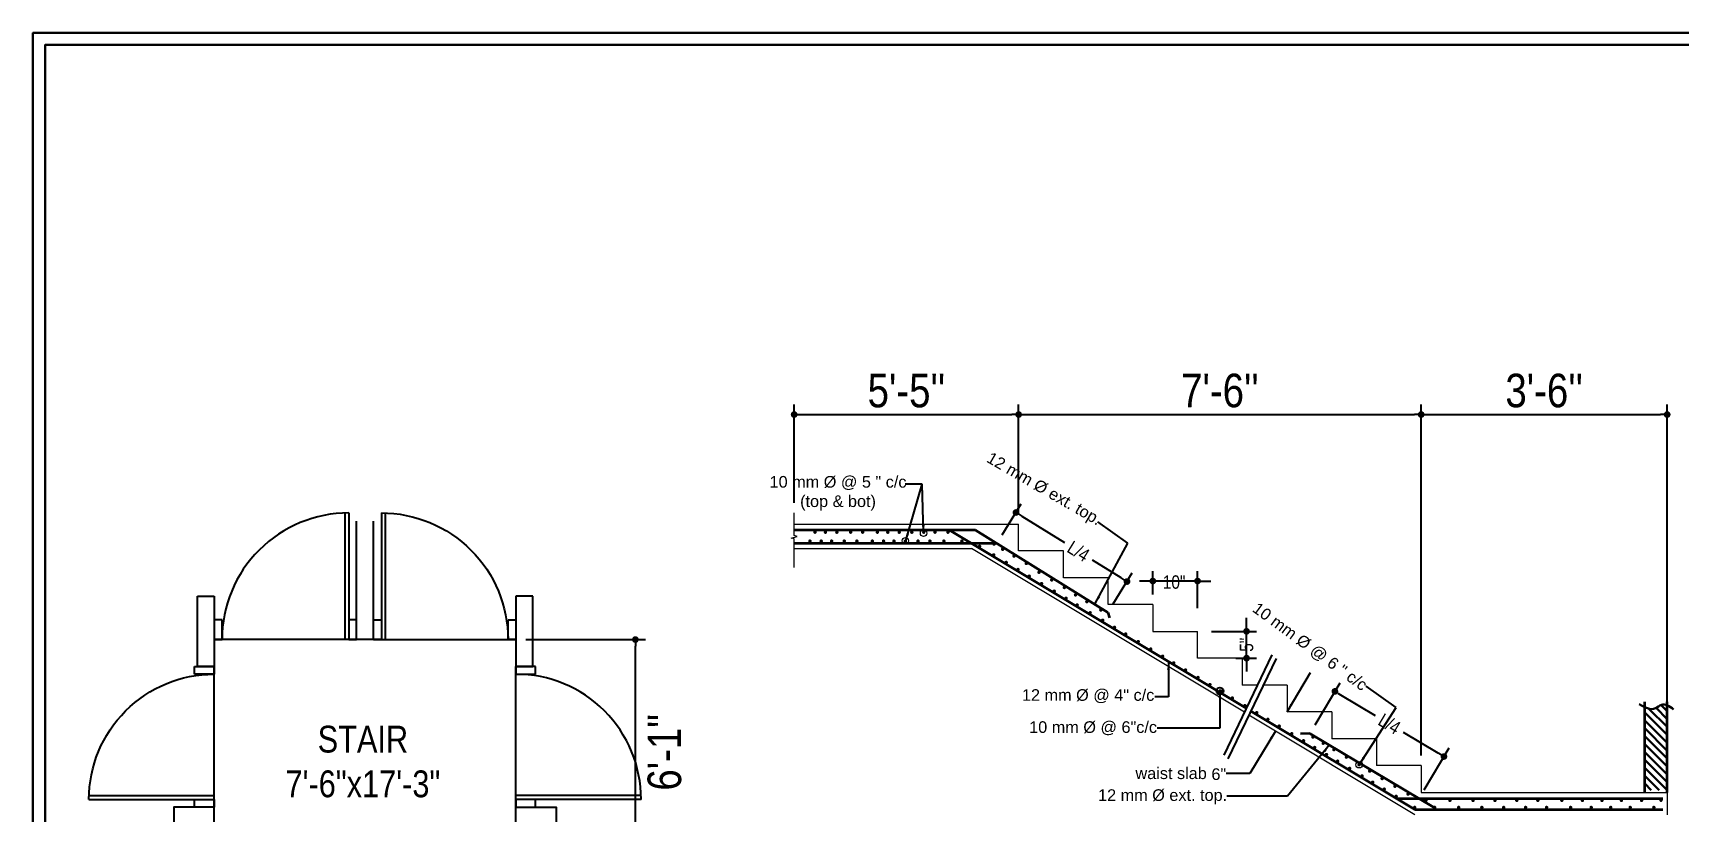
# Model space of a CAD drawing. Header units: inches. Extents: x -159432 to -126829, y -44881 to -40109.
# Drawn here: x -140313.1 to -139822.1, y -42298.1 to -42065.6 of the extents above; entities that cross this region are included whole.
import ezdxf

# ---------------------------------------------------------------- set-up
doc = ezdxf.new("R2010")
doc.units = ezdxf.units.IN
doc.header["$LTSCALE"] = 10
doc.header["$MEASUREMENT"] = 0
doc.header["$PDMODE"] = 34
doc.layers.get('0').update_dxf_attribs({"color": 140, "lineweight": 25})
doc.layers.get('Defpoints').update_dxf_attribs({"lineweight": 25})
for name, color, linetype, lineweight in [('COLUM', 10, 'Continuous', 25), ('DETAILS', 150, 'Continuous', 9), ('DIM', 6, 'Continuous', 25), ('DIMENSION', 6, 'Continuous', 25), ('door', 123, 'Continuous', 25), ('hatch', 141, 'Continuous', 30), ('line', 134, 'Continuous', 30), ('rod', 167, 'Continuous', 30), ('TEXT', 6, 'Continuous', 25), ('wall', 7, 'Continuous', 25), ('walls', 7, 'Continuous', 35)]:
    doc.layers.add(name, color=color, linetype=linetype, lineweight=lineweight)
doc.styles.add('00', font='')
doc.styles.add('arn', font='ARIALN.TTF')
doc.styles.get('00').set_extended_font_data('Futura Lt BT')
doc.dimstyles.new('ARCHITECTURAL', dxfattribs={"dimscale": 0, "dimtxt": 4, "dimasz": 2.5, "dimexe": 4, "dimexo": 4, "dimgap": 2, "dimtad": 1, "dimdec": 0, "dimzin": 3, "dimdsep": 46, "dimlunit": 4, "dimtxsty": 'Standard', "dimcen": -0.25, "dimclrd": 4, "dimclre": 256, "dimclrt": 2, "dimadec": 0, "dimazin": 0, "dimtfac": 1, "dimtdec": 0, "dimtofl": 0, "dimtmove": 2, "dimatfit": 3, "dimfxl": 1, "dimfrac": 2, "dimtolj": 1, "dimtzin": 0, "dimlwd": -1, "dimarcsym": 0})
doc.dimstyles.new('DIM', dxfattribs={"dimtxt": 10, "dimasz": 2, "dimexe": 3, "dimexo": 3, "dimgap": 2, "dimtad": 1, "dimdec": 1, "dimzin": 1, "dimdsep": 46, "dimlunit": 4, "dimtxsty": 'arn', "dimblk": 'DOT', "dimcen": 0.09, "dimclrd": 256, "dimclre": 256, "dimclrt": 256, "dimaunit": 1, "dimadec": 0, "dimazin": 0, "dimtfac": 1, "dimtdec": 1, "dimtix": 1, "dimtmove": 2, "dimatfit": 3, "dimldrblk": 'OPEN30', "dimfxl": 10, "dimtolj": 1, "dimtzin": 0, "dimlwd": -1, "dimlwe": -1, "dimarcsym": 0})

# ---------------------------------------------------------------- blocks, each defined once
blk = doc.blocks.new('D36')
at = {"layer": 'door'}
for p, q in [((27731.72, -1583.1), (27731.72, -1585.1)), ((27736.72, -1583.1), (27731.72, -1583.1)), ((27731.72, -1619.1), (27731.72, -1583.1)), ((27736.72, -1585.1), (27736.72, -1583.1)), ((27731.72, -1585.1), (27736.72, -1585.1)), ((27763.72, -1616.1), (27731.72, -1616.1)), ((27763.72, -1617.1), (27731.72, -1617.1)), ((27736.72, -1617.1), (27731.72, -1617.1)), ((27731.72, -1617.1), (27731.72, -1619.1)), ((27736.72, -1619.1), (27736.72, -1617.1)), ((27731.72, -1619.1), (27736.72, -1619.1))]:
    blk.add_line(p, q, dxfattribs=at)
at = {"layer": 'door', "linetype": 'ByBlock'}
blk.add_ellipse((27731.72, -1617.1), major_axis=(-22.63, -22.63), ratio=1, start_param=2.356194, end_param=3.926991, dxfattribs=at)
blk = doc.blocks.new('_Dot')
at = {"color": 0, "linetype": 'ByBlock', "lineweight": -2}
blk.add_line((-0.5, 0), (-1, 0), dxfattribs=at)
at = {"color": 0, "linetype": 'ByBlock', "const_width": 0.5}
blk.add_lwpolyline([(-0.25, 0, 1), (0.25, 0, 1)], format="xyb", close=True, dxfattribs=at)
blk = doc.blocks.new('*D346')
at = {"layer": 'Defpoints', "color": 0}
for p in [(-140169.01, -42246.6), (-140133.37, -42246.6), (-140169.01, -42319.6)]:
    blk.add_point(p, dxfattribs=at)
at = {"layer": 'DIM'}
for p, q in [((-140166.01, -42246.6), (-140130.37, -42246.6)), ((-140133.37, -42317.6), (-140133.37, -42248.6)), ((-140166.01, -42319.6), (-140130.37, -42319.6))]:
    blk.add_line(p, q, dxfattribs=at)
at = {"layer": 'DIM', "xscale": 2, "yscale": 2, "zscale": 2}
for p, rotation in [((-140133.37, -42246.6), 90), ((-140133.37, -42319.6), 270)]:
    blk.add_blockref('_Dot', p, dxfattribs=dict(at, rotation=rotation))
at = {"layer": 'DIM', "insert": (-140124.66, -42280.24), "char_height": 10, "attachment_point": 5, "rotation": 90, "style": 'arn'}
blk.add_mtext('\\A1;6\'-1"', dxfattribs=at)
blk = doc.blocks.new('_Open30')
at = {"color": 0, "linetype": 'ByBlock', "lineweight": -2}
for p, q in [((-1, 0.27), (0, 0)), ((0, 0), (-1, -0.27)), ((0, 0), (-1, 0))]:
    blk.add_line(p, q, dxfattribs=at)
blk = doc.blocks.new('*D360')
at = {"layer": 'Defpoints', "color": 0}
for p in [(-140019.85, -42208.69), (-140025.58, -42217.91), (-139992.47, -42238.49)]:
    blk.add_point(p, dxfattribs=at)
at = {"layer": 'DIM'}
for p, q in [((-140024, -42215.36), (-140018.27, -42206.14)), ((-140018.15, -42209.75), (-140005.4, -42217.68)), ((-139988.44, -42228.22), (-139997.06, -42222.86)), ((-139990.88, -42235.95), (-139985.15, -42226.73))]:
    blk.add_line(p, q, dxfattribs=at)
at = {"layer": 'DIM', "xscale": 2, "yscale": 2, "zscale": 2}
for p, rotation in [((-140019.85, -42208.69), 148.128561842816), ((-139986.74, -42229.28), 328.128561842816)]:
    blk.add_blockref('_Dot', p, dxfattribs=dict(at, rotation=rotation))
at = {"layer": 'DIM', "insert": (-140001.23, -42220.27), "char_height": 6, "attachment_point": 5, "rotation": 328.1286, "style": 'arn'}
blk.add_mtext('\\A1;{\\H0.6667x;L/4}', dxfattribs=at)
blk = doc.blocks.new('*D361')
at = {"layer": 'Defpoints', "color": 0}
for p in [(-139924.73, -42262.06), (-139932.2, -42274.57), (-139899.67, -42293.99)]:
    blk.add_point(p, dxfattribs=at)
at = {"layer": 'DIM'}
for p, q in [((-139930.66, -42272), (-139923.2, -42259.48)), ((-139923.02, -42263.09), (-139912.68, -42269.25)), ((-139893.92, -42280.45), (-139904.25, -42274.29)), ((-139898.13, -42291.41), (-139890.66, -42278.9))]:
    blk.add_line(p, q, dxfattribs=at)
at = {"layer": 'DIM', "xscale": 2, "yscale": 2, "zscale": 2}
for p, rotation in [((-139924.73, -42262.06), 149.1704614843945), ((-139892.2, -42281.48), 329.1704614843945)]:
    blk.add_blockref('_Dot', p, dxfattribs=dict(at, rotation=rotation))
at = {"layer": 'DIM', "insert": (-139908.47, -42271.77), "char_height": 6, "attachment_point": 5, "rotation": 329.1705, "style": 'arn'}
blk.add_mtext('\\A1;{\\H0.6667x;L/4}', dxfattribs=at)
blk = doc.blocks.new('*D364')
at = {"layer": 'Defpoints', "color": 0}
for p in [(-139964.54, -42244.14), (-139951.08, -42244.14), (-139957.3, -42252.14)]:
    blk.add_point(p, dxfattribs=at)
at = {"layer": 'DIM'}
for p, q in [((-139961.54, -42244.14), (-139948.08, -42244.14)), ((-139951.08, -42242.14), (-139951.08, -42240.14)), ((-139951.08, -42252.14), (-139951.08, -42244.14)), ((-139954.3, -42252.14), (-139948.08, -42252.14)), ((-139951.08, -42254.14), (-139951.08, -42256.14))]:
    blk.add_line(p, q, dxfattribs=at)
at = {"layer": 'DIM', "xscale": 2, "yscale": 2, "zscale": 2}
for p, rotation in [((-139951.08, -42244.14), 270), ((-139951.08, -42252.14), 90)]:
    blk.add_blockref('_Dot', p, dxfattribs=dict(at, rotation=rotation))
at = {"layer": 'DIM', "insert": (-139951.08, -42248.14), "char_height": 6, "attachment_point": 5, "rotation": 90, "style": 'arn'}
blk.add_mtext('\\A1;{\\H0.6667x;5"}', dxfattribs=at)
blk = doc.blocks.new('*D365')
at = {"layer": 'Defpoints', "color": 0}
for p in [(-139979.04, -42229.14), (-139979.04, -42236.14), (-139965.7, -42240.25)]:
    blk.add_point(p, dxfattribs=at)
at = {"layer": 'DIM'}
for p, q in [((-139981.04, -42229.14), (-139983.04, -42229.14)), ((-139979.04, -42233.14), (-139979.04, -42226.14)), ((-139965.7, -42229.14), (-139979.04, -42229.14)), ((-139965.7, -42237.25), (-139965.7, -42226.14)), ((-139963.7, -42229.14), (-139961.7, -42229.14))]:
    blk.add_line(p, q, dxfattribs=at)
at = {"layer": 'DIM', "xscale": 2, "yscale": 2, "zscale": 2}
blk.add_blockref('_Dot', (-139979.04, -42229.14), dxfattribs=at)
at = {"layer": 'DIM', "xscale": 2, "yscale": 2, "zscale": 2, "rotation": 180}
blk.add_blockref('_Dot', (-139965.7, -42229.14), dxfattribs=at)
at = {"layer": 'DIM', "insert": (-139972.68, -42229.46), "char_height": 6, "attachment_point": 5, "style": 'arn'}
blk.add_mtext('\\A1;{\\H0.6667x;10"}', dxfattribs=at)
blk = doc.blocks.new('*D366')
at = {"layer": 'Defpoints', "color": 0}
for p in [(-140019.06, -42179.47), (-140086.01, -42208.76), (-140019.06, -42212.12)]:
    blk.add_point(p, dxfattribs=at)
at = {"layer": 'DIM'}
for p, q in [((-140086.01, -42205.76), (-140086.01, -42176.47)), ((-140084.01, -42179.47), (-140021.06, -42179.47)), ((-140019.06, -42209.12), (-140019.06, -42176.47))]:
    blk.add_line(p, q, dxfattribs=at)
at = {"layer": 'DIM', "xscale": 2, "yscale": 2, "zscale": 2, "rotation": 180}
blk.add_blockref('_Dot', (-140086.01, -42179.47), dxfattribs=at)
at = {"layer": 'DIM', "xscale": 2, "yscale": 2, "zscale": 2}
blk.add_blockref('_Dot', (-140019.06, -42179.47), dxfattribs=at)
at = {"layer": 'DIM', "insert": (-140052.53, -42172.38), "char_height": 10, "attachment_point": 5, "style": 'arn'}
blk.add_mtext("\\A1;{\\C0;5'-5''}", dxfattribs=at)
blk = doc.blocks.new('*D367')
at = {"layer": 'Defpoints', "color": 0}
for p in [(-139898.99, -42179.47), (-140019.06, -42212.12), (-139898.99, -42284.16)]:
    blk.add_point(p, dxfattribs=at)
at = {"layer": 'DIM'}
for p, q in [((-140019.06, -42209.12), (-140019.06, -42176.47)), ((-140017.06, -42179.47), (-139900.99, -42179.47)), ((-139898.99, -42281.16), (-139898.99, -42176.47))]:
    blk.add_line(p, q, dxfattribs=at)
at = {"layer": 'DIM', "xscale": 2, "yscale": 2, "zscale": 2, "rotation": 180}
blk.add_blockref('_Dot', (-140019.06, -42179.47), dxfattribs=at)
at = {"layer": 'DIM', "xscale": 2, "yscale": 2, "zscale": 2}
blk.add_blockref('_Dot', (-139898.99, -42179.47), dxfattribs=at)
at = {"layer": 'DIM', "insert": (-139959.02, -42172.36), "char_height": 10, "attachment_point": 5, "style": 'arn'}
blk.add_mtext("\\A1;7'-6''", dxfattribs=at)
blk = doc.blocks.new('*D368')
at = {"layer": 'Defpoints', "color": 0}
for p in [(-139825.62, -42179.47), (-139825.62, -42272.49), (-139898.99, -42284.16)]:
    blk.add_point(p, dxfattribs=at)
at = {"layer": 'DIM'}
for p, q in [((-139898.99, -42281.16), (-139898.99, -42176.47)), ((-139896.99, -42179.47), (-139827.62, -42179.47)), ((-139825.62, -42269.49), (-139825.62, -42176.47))]:
    blk.add_line(p, q, dxfattribs=at)
at = {"layer": 'DIM', "xscale": 2, "yscale": 2, "zscale": 2, "rotation": 180}
blk.add_blockref('_Dot', (-139898.99, -42179.47), dxfattribs=at)
at = {"layer": 'DIM', "xscale": 2, "yscale": 2, "zscale": 2}
blk.add_blockref('_Dot', (-139825.62, -42179.47), dxfattribs=at)
at = {"layer": 'DIM', "insert": (-139862.31, -42172.36), "char_height": 10, "attachment_point": 5, "style": 'arn'}
blk.add_mtext("\\A1;3'-6''", dxfattribs=at)

msp = doc.modelspace()

# ---------------------------------------------------------------- hatches: boundary and pattern name
at = {"layer": 'hatch', "ltscale": 15}
h = msp.add_hatch(dxfattribs=at)
h.set_pattern_fill('ANSI31', scale=13.34025, style=0)
h.set_pattern_definition([(135, (-137416.293, -42304.8804), (1.1791227, 1.1791227), [])])
edge = h.paths.add_edge_path()
edge.add_spline(control_points=[(-139832.2926, -42266.75749), (-139831.18656, -42267.27466), (-139829.4411, -42267.72585), (-139827.432, -42265.73593), (-139826.21627, -42265.96636), (-139825.62247, -42266.23027)], knot_values=[1.513360378, 1.513360378, 1.513360378, 1.513360378, 4.0037031, 5.560767546, 6.9788596, 6.9788596, 6.9788596, 6.9788596], degree=3, periodic=0)
edge.add_line((-139825.62247, -42266.23027), (-139825.62247, -42291.49771))
edge.add_line((-139825.62247, -42291.49771), (-139832.2926, -42291.49771))
edge.add_line((-139832.2926, -42291.49771), (-139832.2926, -42266.75749))

# ---------------------------------------------------------------- linework, layer by layer
at = {"layer": 'COLUM'}
for points in [[(-140259.00664, -42296.59965), (-140271.00664, -42296.59965), (-140271.00664, -42316.59965), (-140259.00664, -42316.59965), (-140259.00664, -42296.59965)], [(-140169.00664, -42296.59965), (-140157.00664, -42296.59965), (-140157.00664, -42316.59965), (-140169.00664, -42316.59965), (-140169.00664, -42296.59965)]]:
    msp.add_lwpolyline(points, dxfattribs=at)
at = {"layer": 'DETAILS', "color": 7}
for p, q in [((-140086.00855, -42215.56814), (-140086.00855, -42208.7647)), ((-140086.00855, -42212.12322), (-140019.0561, -42212.12322)), ((-140019.0561, -42220.12737), (-140019.0561, -42212.12322)), ((-140086.89015, -42216.33193), (-140085.07697, -42215.83467)), ((-140086.00855, -42216.51597), (-140086.89015, -42216.33193)), ((-140085.07697, -42215.83467), (-140086.00855, -42215.56814)), ((-140086.00855, -42225.07645), (-140086.00855, -42216.51597)), ((-140086.00855, -42219.46036), (-140033.13218, -42219.46036)), ((-139951.73751, -42268.29716), (-140033.13218, -42219.46036)), ((-140005.71585, -42220.12737), (-140019.0561, -42220.12737)), ((-140005.71585, -42228.13152), (-140005.71585, -42220.12737)), ((-139992.3756, -42228.13152), (-140005.71585, -42228.13152)), ((-139992.3756, -42236.13567), (-139992.3756, -42228.13152)), ((-139979.03535, -42236.13567), (-139992.3756, -42236.13567)), ((-139979.03535, -42244.13982), (-139965.6951, -42244.13982)), ((-139965.6951, -42252.14397), (-139965.6951, -42244.13982)), ((-139952.35485, -42252.14397), (-139965.6951, -42252.14397)), ((-139947.82737, -42260.14812), (-139952.35485, -42260.14812)), ((-139939.0146, -42260.14812), (-139946.07179, -42260.14812)), ((-139900.84137, -42298.83484), (-139950.37437, -42269.11504)), ((-139925.67435, -42268.15227), (-139939.0146, -42268.15227)), ((-139912.3341, -42276.15642), (-139925.67435, -42276.15642)), ((-139898.99385, -42284.16057), (-139912.3341, -42284.16057)), ((-139898.99385, -42292.16472), (-139825.62247, -42292.16472)), ((-139825.62247, -42292.16472), (-139825.62247, -42298.83484))]:
    msp.add_line(p, q, dxfattribs=at)
at = {"layer": 'DETAILS', "color": 7, "ltscale": 10}
for p, q in [((-139979.03535, -42236.13567), (-139979.03535, -42244.13982)), ((-139952.35485, -42252.14397), (-139952.35485, -42260.14812)), ((-139939.0146, -42260.14812), (-139939.0146, -42268.15227)), ((-139925.67435, -42268.15227), (-139925.67435, -42276.15642)), ((-139912.3341, -42276.15642), (-139912.3341, -42284.16057)), ((-139898.99385, -42284.16057), (-139898.99385, -42292.16472))]:
    msp.add_line(p, q, dxfattribs=at)
at = {"layer": 'DETAILS', "color": 7}
for centre, radius in [((-140047.40446, -42214.87604), 0.9648), ((-140052.84889, -42217.14058), 0.9648), ((-139917.49762, -42283.94168), 0.96289)]:
    msp.add_circle(centre, radius, dxfattribs=at)
at = {"layer": 'DIMENSION', "color": 7}
for p, q in [((-139943.50683, -42251.14377), (-139957.86805, -42281.07368)), ((-139942.27586, -42252.2371), (-139956.63707, -42282.16701))]:
    msp.add_line(p, q, dxfattribs=at)
at = {"layer": 'DIMENSION', "color": 7, "ltscale": 15}
msp.add_circle((-139959.0198, -42261.93967), 1.04578, dxfattribs=at)
at = {"layer": 'hatch', "color": 7, "ltscale": 15}
msp.add_spline([(-139823.6888, -42267.42613), (-139827.34748, -42266.04514), (-139829.13616, -42267.10119), (-139833.93309, -42265.88267)], degree=3, dxfattribs=at)
at = {"layer": 'line'}
msp.add_lwpolyline([(-140313.06302, -42613.58871), (-139489.19215, -42613.58871), (-139489.19215, -42065.62475), (-140313.06302, -42065.62475)], close=True, dxfattribs=at)
msp.add_lwpolyline([(-139542.18852, -42069.22703), (-140309.46073, -42069.22703), (-140309.46073, -42609.98642), (-139542.18852, -42609.98642)], dxfattribs=at)
at = {"layer": 'rod', "color": 7, "linetype": 'Continuous', "lineweight": 35}
for p, q in [((-140031.93737, -42213.95433), (-140086.00855, -42213.95433)), ((-139951.1579, -42267.0892), (-140039.71601, -42213.95433)), ((-139992.46825, -42238.4944), (-140031.93737, -42213.95433)), ((-140025.57971, -42217.90723), (-140086.00855, -42217.90723)), ((-139992.46825, -42238.4944), (-139991.93693, -42240.07591)), ((-139900.84647, -42297.27605), (-139949.79475, -42267.90708)), ((-139932.20198, -42274.57303), (-139934.9483, -42274.72113)), ((-139894.82443, -42296.88065), (-139932.20198, -42274.57303)), ((-139906.32334, -42293.98993), (-139826.96662, -42293.98993)), ((-139900.84647, -42297.27605), (-139826.96662, -42297.27605))]:
    msp.add_line(p, q, dxfattribs=at)
at = {"layer": 'rod', "color": 7, "const_width": 0.50956}
for points in [[(-140080.0422, -42214.56154, 1), (-140079.53264, -42214.56154, 1)], [(-140076.94144, -42214.56154, 1), (-140076.43188, -42214.56154, 1)], [(-140073.5357, -42214.56154, 1), (-140073.02615, -42214.56154, 1)], [(-140069.40278, -42214.56154, 1), (-140068.89322, -42214.56154, 1)], [(-140065.84455, -42214.56154, 1), (-140065.335, -42214.56154, 1)], [(-140061.44059, -42214.56154, 1), (-140060.93104, -42214.56154, 1)], [(-140058.33983, -42214.56154, 1), (-140057.83027, -42214.56154, 1)], [(-140054.9341, -42214.56154, 1), (-140054.42454, -42214.56154, 1)], [(-140051.17249, -42214.56154, 1), (-140050.66293, -42214.56154, 1)], [(-140047.61427, -42214.56154, 1), (-140047.10471, -42214.56154, 1)], [(-140044.25933, -42214.56154, 1), (-140043.74977, -42214.56154, 1)], [(-140040.3961, -42214.56154, 1), (-140039.88655, -42214.56154, 1)], [(-140081.5612, -42217.2257, 1), (-140081.05165, -42217.2257, 1)], [(-140078.20626, -42217.2257, 1), (-140077.69671, -42217.2257, 1)], [(-140075.1055, -42217.2257, 1), (-140074.59595, -42217.2257, 1)], [(-140071.32845, -42217.2257, 1), (-140070.81889, -42217.2257, 1)], [(-140067.56684, -42217.2257, 1), (-140067.05728, -42217.2257, 1)], [(-140062.9596, -42217.2257, 1), (-140062.45004, -42217.2257, 1)], [(-140059.60466, -42217.2257, 1), (-140059.0951, -42217.2257, 1)], [(-140056.50389, -42217.2257, 1), (-140055.99434, -42217.2257, 1)], [(-140053.09816, -42217.2257, 1), (-140052.5886, -42217.2257, 1)], [(-140049.33656, -42217.2257, 1), (-140048.827, -42217.2257, 1)], [(-140045.77833, -42217.2257, 1), (-140045.26878, -42217.2257, 1)], [(-140041.60654, -42217.2257, 1), (-140041.09699, -42217.2257, 1)], [(-140036.24596, -42217.2257, 1), (-140035.7364, -42217.2257, 1)], [(-140030.96326, -42218.80998, 1), (-140030.4537, -42218.80998, 1)], [(-140026.64502, -42218.11622, 1), (-140026.13547, -42218.11622, 1)], [(-140024.07375, -42219.65898, 1), (-140023.56419, -42219.65898, 1)], [(-140026.76461, -42221.32917, 1), (-140026.25505, -42221.32917, 1)], [(-140023.02458, -42223.57318, 1), (-140022.51503, -42223.57318, 1)], [(-140020.68097, -42221.69465, 1), (-140020.17142, -42221.69465, 1)], [(-140017.03395, -42223.88286, 1), (-140016.52439, -42223.88286, 1)], [(-140019.4917, -42225.69292, 1), (-140018.98214, -42225.69292, 1)], [(-140016.16698, -42227.68774, 1), (-140015.65743, -42227.68774, 1)], [(-140013.23233, -42226.52319, 1), (-140012.72277, -42226.52319, 1)], [(-140012.45349, -42229.91584, 1), (-140011.94394, -42229.91584, 1)], [(-140009.44804, -42228.79377, 1), (-140008.93849, -42228.79377, 1)], [(-140008.71347, -42232.15985, 1), (-140008.20391, -42232.15985, 1)], [(-140005.67393, -42231.05823, 1), (-140005.16438, -42231.05823, 1)], [(-140005.18058, -42234.27959, 1), (-140004.67103, -42234.27959, 1)], [(-140002.34617, -42233.26759, 1), (-140001.83661, -42233.26759, 1)], [(-139998.98271, -42235.28567, 1), (-139998.47316, -42235.28567, 1)], [(-140001.85587, -42236.27441, 1), (-140001.34631, -42236.27441, 1)], [(-139997.98984, -42238.59403, 1), (-139997.48028, -42238.59403, 1)], [(-139994.79784, -42237.79659, 1), (-139994.28828, -42237.79659, 1)], [(-139994.24981, -42240.83805, 1), (-139993.74026, -42240.83805, 1)], [(-139990.71693, -42242.95778, 1), (-139990.20737, -42242.95778, 1)], [(-139987.39221, -42244.95261, 1), (-139986.88266, -42244.95261, 1)], [(-139983.65668, -42247.19393, 1), (-139983.14712, -42247.19393, 1)], [(-139979.91665, -42249.43794, 1), (-139979.4071, -42249.43794, 1)], [(-139976.38377, -42251.55767, 1), (-139975.87421, -42251.55767, 1)], [(-139973.05906, -42253.5525, 1), (-139972.5495, -42253.5525, 1)], [(-139969.55066, -42255.65754, 1), (-139969.04111, -42255.65754, 1)], [(-139965.81064, -42257.90155, 1), (-139965.30108, -42257.90155, 1)], [(-139962.27775, -42260.02128, 1), (-139961.7682, -42260.02128, 1)], [(-139958.95304, -42262.01611, 1), (-139958.44348, -42262.01611, 1)], [(-139955.57657, -42264.04199, 1), (-139955.06702, -42264.04199, 1)], [(-139951.83655, -42266.28601, 1), (-139951.32699, -42266.28601, 1)], [(-139948.30366, -42268.40574, 1), (-139947.7941, -42268.40574, 1)], [(-139944.97895, -42270.40057, 1), (-139944.46939, -42270.40057, 1)], [(-139941.60199, -42272.42674, 1), (-139941.09243, -42272.42674, 1)], [(-139937.86196, -42274.67076, 1), (-139937.35241, -42274.67076, 1)], [(-139934.32908, -42276.79049, 1), (-139933.81952, -42276.79049, 1)], [(-139931.54641, -42275.66527, 1), (-139931.03686, -42275.66527, 1)], [(-139931.00436, -42278.78532, 1), (-139930.49481, -42278.78532, 1)], [(-139928.47158, -42277.51017, 1), (-139927.96202, -42277.51017, 1)], [(-139925.2831, -42279.42326, 1), (-139924.77355, -42279.42326, 1)], [(-139927.49074, -42280.89349, 1), (-139926.98118, -42280.89349, 1)], [(-139924.19388, -42282.87161, 1), (-139923.68432, -42282.87161, 1)], [(-139921.54618, -42281.66541, 1), (-139921.03663, -42281.66541, 1)], [(-139917.7524, -42283.94168, 1), (-139917.24285, -42283.94168, 1)], [(-139920.61388, -42285.01961, 1), (-139920.10432, -42285.01961, 1)], [(-139916.87358, -42287.26379, 1), (-139916.36402, -42287.26379, 1)], [(-139914.59209, -42285.83787, 1), (-139914.08253, -42285.83787, 1)], [(-139913.71736, -42289.15752, 1), (-139913.2078, -42289.15752, 1)], [(-139910.89555, -42288.05579, 1), (-139910.38599, -42288.05579, 1)], [(-139910.27847, -42291.22085, 1), (-139909.76891, -42291.22085, 1)], [(-139907.07712, -42290.34685, 1), (-139906.56756, -42290.34685, 1)], [(-139906.71734, -42293.35753, 1), (-139906.20779, -42293.35753, 1)], [(-139903.1641, -42292.69466, 1), (-139902.65454, -42292.69466, 1)], [(-139901.18818, -42296.67503, 1), (-139900.67863, -42296.67503, 1)], [(-139897.84924, -42294.56804, 1), (-139897.33969, -42294.56804, 1)], [(-139895.22965, -42296.67503, 1), (-139894.72009, -42296.67503, 1)], [(-139890.68553, -42294.56804, 1), (-139890.17597, -42294.56804, 1)], [(-139888.06593, -42296.67503, 1), (-139887.55638, -42296.67503, 1)], [(-139883.77767, -42294.56804, 1), (-139883.26811, -42294.56804, 1)], [(-139881.15807, -42296.67503, 1), (-139880.64852, -42296.67503, 1)], [(-139877.2536, -42294.56804, 1), (-139876.74405, -42294.56804, 1)], [(-139874.634, -42296.67503, 1), (-139874.12445, -42296.67503, 1)], [(-139870.7295, -42294.56804, 1), (-139870.21994, -42294.56804, 1)], [(-139868.1099, -42296.67503, 1), (-139867.60035, -42296.67503, 1)], [(-139864.46125, -42294.56804, 1), (-139863.95169, -42294.56804, 1)], [(-139861.84165, -42296.67503, 1), (-139861.3321, -42296.67503, 1)], [(-139857.29757, -42294.56804, 1), (-139856.78802, -42294.56804, 1)], [(-139854.67797, -42296.67503, 1), (-139854.16842, -42296.67503, 1)], [(-139851.15029, -42294.56804, 1), (-139850.64074, -42294.56804, 1)], [(-139848.5307, -42296.67503, 1), (-139848.02114, -42296.67503, 1)], [(-139845.33612, -42294.56804, 1), (-139844.82656, -42294.56804, 1)], [(-139842.71652, -42296.67503, 1), (-139842.20697, -42296.67503, 1)], [(-139839.52191, -42294.56804, 1), (-139839.01236, -42294.56804, 1)], [(-139836.90232, -42296.67503, 1), (-139836.39276, -42296.67503, 1)], [(-139833.51604, -42294.56804, 1), (-139833.00648, -42294.56804, 1)], [(-139829.84673, -42296.67503, 1), (-139829.33717, -42296.67503, 1)], [(-139827.71789, -42294.52207, 1), (-139827.20834, -42294.52207, 1)]]:
    msp.add_lwpolyline(points, format="xyb", close=True, dxfattribs=at)
at = {"layer": 'wall'}
for p, q in [((-140216.50664, -42246.59965), (-140216.50664, -42211.26667)), ((-140211.50664, -42246.59965), (-140211.50664, -42211.26667)), ((-140264.00664, -42254.59965), (-140264.00664, -42233.59965)), ((-140264.00664, -42233.59965), (-140259.00664, -42233.59965)), ((-140259.00664, -42233.59965), (-140259.00664, -42254.59965)), ((-140169.00664, -42233.59965), (-140169.00664, -42254.59965)), ((-140164.00664, -42233.59965), (-140169.00664, -42233.59965)), ((-140164.00664, -42254.59965), (-140164.00664, -42233.59965)), ((-140211.50664, -42246.59965), (-140216.50664, -42246.59965)), ((-140259.00664, -42254.59965), (-140264.00664, -42254.59965)), ((-140169.00664, -42254.59965), (-140164.00664, -42254.59965))]:
    msp.add_line(p, q, dxfattribs=at)
at = {"layer": 'walls', "color": 7, "ltscale": 15}
for p, q in [((-139832.2926, -42292.16472), (-139832.2926, -42265.1872)), ((-139825.62247, -42292.16472), (-139825.62247, -42265.1872))]:
    msp.add_line(p, q, dxfattribs=at)

# ---------------------------------------------------------------- block references
at = {"layer": 'door', "yscale": 1.180555555532919, "zscale": 1.180555555529744}
for p, xscale, rotation in [((-142127.94872, -74985.43503), 1.180555555503815, 90), ((-138300.06456, -74985.43503), -1.180555555503815, 270)]:
    msp.add_blockref('D36', p, dxfattribs=dict(at, xscale=xscale, rotation=rotation))
at = {"layer": 'door', "yscale": 1.166666666642413, "zscale": 1.166666666619831}
for p, xscale in [((-107905.33403, -40407.64512), -1.16666666661331), ((-172522.67925, -40407.64512), 1.16666666661331)]:
    msp.add_blockref('D36', p, dxfattribs=dict(at, xscale=xscale))

# ---------------------------------------------------------------- texts
at = {"layer": 'TEXT', "color": 7, "char_height": 3.468465, "attachment_point": 5, "style": '00'}
for s, insert, rotation in [('{\\fArial|b0|i0|c0|p34;12 mm %%c ext. top.}', (-140011.63016, -42201.99868), 330.0503758), ('{\\fArial|b0|i0|c0|p34;10 mm %%C @ 6 " c/c}', (-139932.31914, -42248.91909), 323.89)]:
    msp.add_mtext(s, dxfattribs=dict(at, insert=insert, rotation=rotation))
for s, insert in [('{\\fArial|b0|i0|c0|p34;10 mm %%C @ 5 " c/c\\P(top & bot)}', (-140072.92639, -42202.94941)), ('{\\fArial|b0|i0|c0|p34;12 mm %%c @ 4" c/c}', (-139998.3304, -42263.47984)), ('{\\fArial|b0|i0|c0|p34;10 mm %%C @ 6"c/c}', (-139996.84938, -42273.05138)), ('{\\fArial|b0|i0|c0|p34;waist slab}', (-139973.57865, -42286.4978)), ('{\\fArial|b0|i0|c0|p34;6"}', (-139959.3545, -42286.76271)), ('{\\fArial|b0|i0|c0|p34;12 mm %%c ext. top.}', (-139976.12282, -42293.51134))]:
    msp.add_mtext(s, dxfattribs=dict(at, insert=insert))
at = {"layer": 'TEXT', "ltscale": 10, "insert": (-140214.63823, -42272.29416), "char_height": 8, "width": 45.8371623, "attachment_point": 2, "style": 'arn'}
msp.add_mtext('\\A1;STAIR \\P7\'-6"x17\'-3"', dxfattribs=at)

# ---------------------------------------------------------------- dimensions: what is measured, and where the dimension line sits
at = {"layer": 'DIM'}
for base, p1, p2, text, picture, middle in [((-140019.0561, -42179.46617), (-140086.00855, -42208.7647), (-140019.0561, -42212.12322), "{\\C0;5'-5''}", '*D366', (-140052.53233, -42172.38091)), ((-139898.99385, -42179.46617), (-140019.0561, -42212.12322), (-139898.99385, -42284.16057), "7'-6''", '*D367', (-139959.02497, -42172.36044)), ((-139825.62247, -42179.46617), (-139898.99385, -42284.16057), (-139825.62247, -42272.48937), "3'-6''", '*D368', (-139862.30816, -42172.36044))]:
    dim = msp.add_linear_dim(base=base, p1=p1, p2=p2, text=text, dimstyle='DIM', dxfattribs=at)
    dim.commit()
    dim.dimension.update_dxf_attribs({"geometry": picture, "text_midpoint": middle})
for base, p1, p2, angle, text, picture, middle, dimtype in [((-140019.84976, -42208.69146), (-139992.46825, -42238.4944), (-140025.57971, -42217.90723), 148.1285618, '{\\H0.6667x;L/4}', '*D360', (-140001.22826, -42220.26944), 161), ((-139979.03535, -42229.13723), (-139965.6951, -42240.25032), (-139979.03535, -42236.13567), 180, '{\\H0.6667x;10"}', '*D365', (-139972.68463, -42229.457), 160), ((-139951.08367, -42244.13982), (-139957.30219, -42252.14397), (-139964.54434, -42244.13982), 90, '{\\H0.6667x;5"}', '*D364', (-139951.08367, -42248.14189), 160), ((-139924.73456, -42262.061), (-139899.66797, -42293.98993), (-139932.20198, -42274.57303), 149.1704615, '{\\H0.6667x;L/4}', '*D361', (-139908.46756, -42271.76945), 161)]:
    dim = msp.add_linear_dim(base=base, p1=p1, p2=p2, angle=angle, text=text, dimstyle='DIM', override={"dimtxt": 6}, dxfattribs=at)
    dim.commit()
    dim.dimension.update_dxf_attribs({"geometry": picture, "text_midpoint": middle, "dimtype": dimtype})
dim = msp.add_linear_dim(base=(-140133.36968, -42246.59965), p1=(-140169.00664, -42319.59965), p2=(-140169.00664, -42246.59965), angle=90, dimstyle='DIM', dxfattribs=at)
dim.commit()
dim.dimension.update_dxf_attribs({"geometry": '*D346', "text_midpoint": (-140124.66107, -42280.24296), "dimtype": 160})

# ---------------------------------------------------------------- leaders
msp.add_leader([(-139926.30776, -42278.01859), (-139938.86285, -42293.3517), (-139956.91587, -42293.3517)], dimstyle='ARCHITECTURAL', override={"dimscale": 1}, dxfattribs=at)
at = {"layer": 'DIMENSION', "color": 7, "ltscale": 15}
for points in [[(-140052.84338, -42217.48048), (-140047.81739, -42200.28152), (-140052.88941, -42200.28152)], [(-140047.402, -42214.75751), (-140047.81739, -42200.28152), (-140052.88941, -42200.28152)], [(-139996.30451, -42235.98822), (-139986.45537, -42217.81642), (-139995.42982, -42211.49837)], [(-139974.36393, -42253.16558), (-139974.36393, -42263.64697), (-139978.45148, -42263.64697)], [(-139939.0146, -42268.15227), (-139931.9875, -42256.44044)], [(-139959.0198, -42261.52279), (-139959.0198, -42273.07146), (-139977.78904, -42273.07146)], [(-139917.49762, -42283.94168), (-139906.46662, -42266.81223), (-139915.44107, -42260.49418)], [(-139942.44635, -42273.87185), (-139950.06669, -42286.57242), (-139957.21007, -42286.57242)]]:
    msp.add_leader(points, dimstyle='ARCHITECTURAL', override={"dimscale": 1}, dxfattribs=at)

doc.saveas('drawing.dxf')
